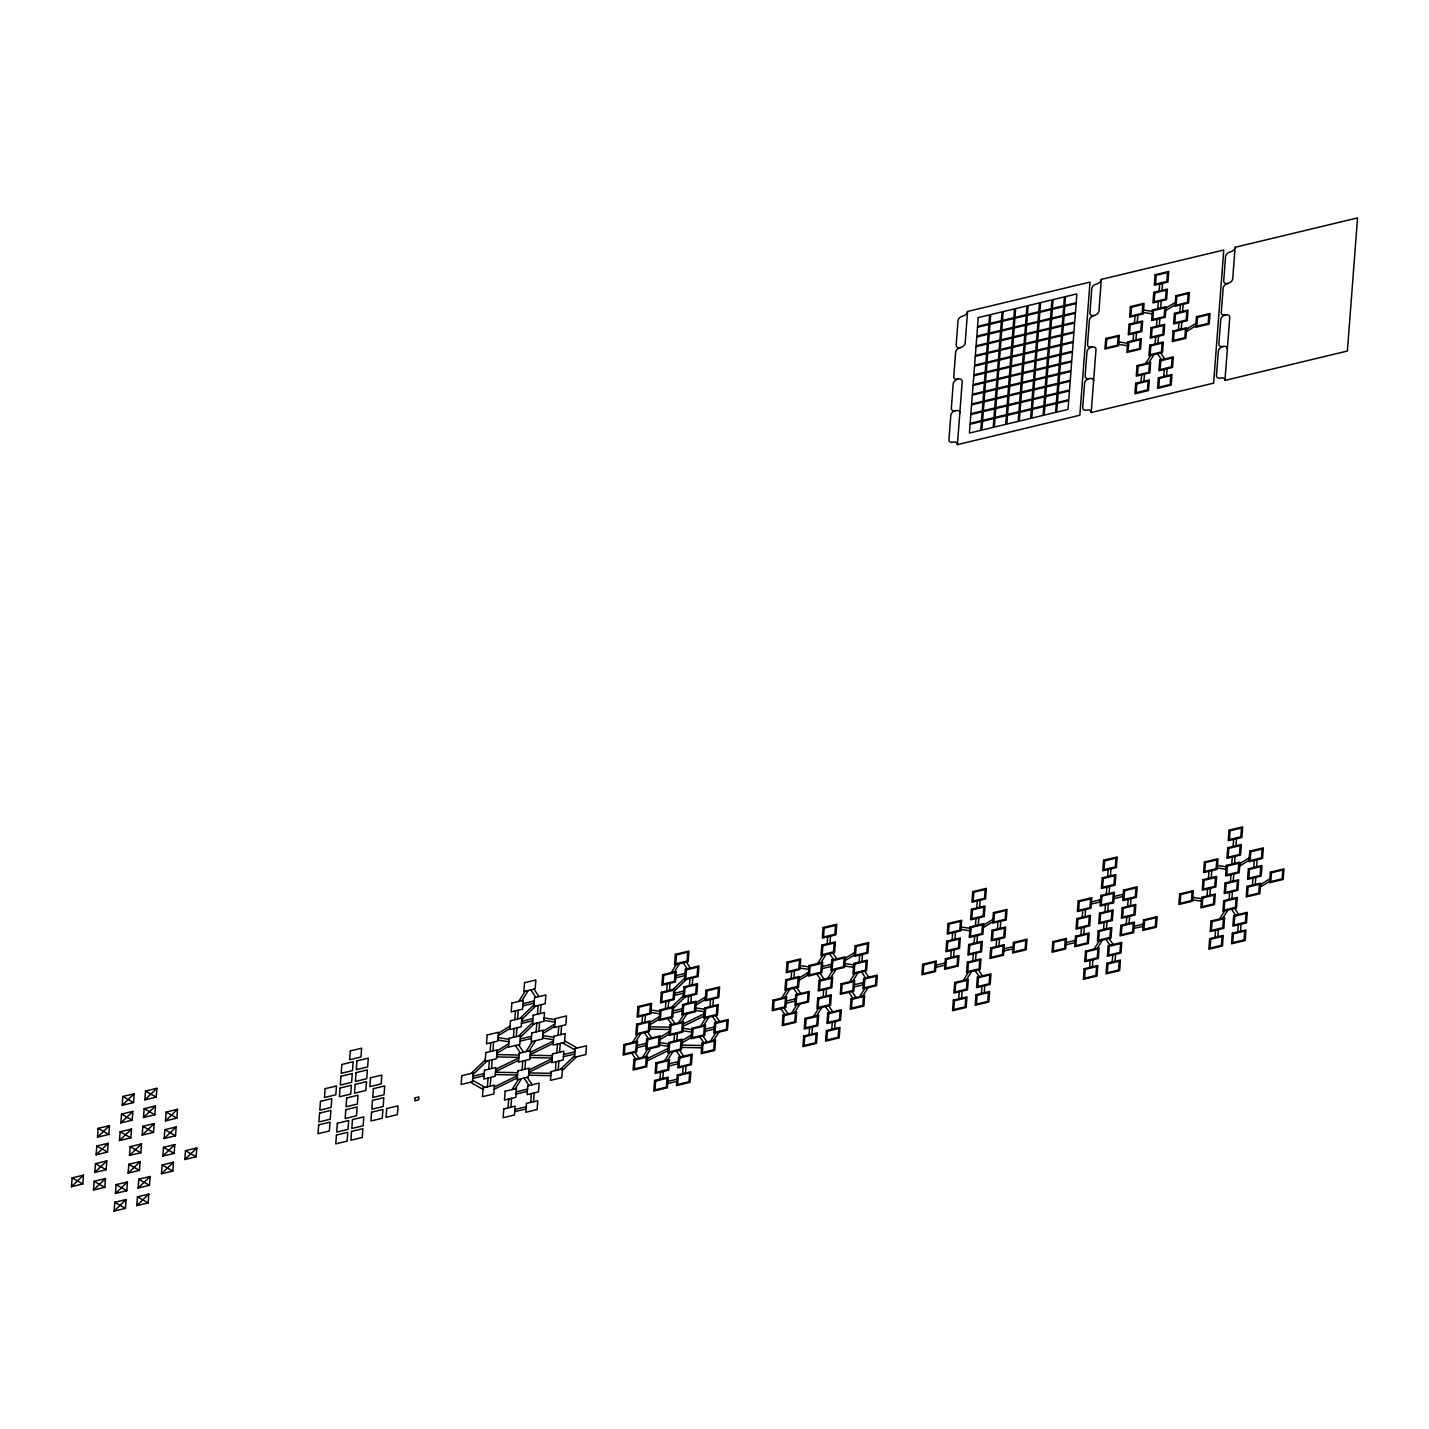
<?xml version="1.0" encoding="UTF-8"?>
<svg xmlns="http://www.w3.org/2000/svg" width="1429" height="1429" viewBox="0 0 1429 1429"><rect width="100%" height="100%" fill="white"/><g stroke="black" fill="none" stroke-linecap="round" stroke-linejoin="round"><path stroke-width="1.5" d="M71.45 1186.713L72.129 1177.889L83.454 1175.174L82.793 1183.98L71.45 1186.713L83.454 1175.174M93.457 1190.089L94.118 1181.265L105.46 1178.55L104.781 1187.356L93.457 1190.089L105.46 1178.55M94.796 1172.441L95.475 1163.635L106.8 1160.92L106.139 1169.726L94.796 1172.441L106.8 1160.92M96.136 1154.811L96.815 1146.004L108.157 1143.271L107.479 1152.096L96.136 1154.811L108.157 1143.271M97.494 1137.18L98.154 1128.356L109.497 1125.641L108.818 1134.465L97.494 1137.18L109.497 1125.641M114.106 1211.095L114.784 1202.271L126.109 1199.556L125.448 1208.362L114.106 1211.095L126.109 1199.556M115.445 1193.465L116.124 1184.641L127.467 1181.926L126.788 1190.732L115.445 1193.465L127.467 1181.926M119.482 1140.556L120.161 1131.732L131.504 1129.017L130.825 1137.841L119.482 1140.556L131.504 1129.017M120.84 1122.926L121.501 1114.102L132.843 1111.387L132.165 1120.211L120.84 1122.926L132.843 1111.387M122.18 1105.296L122.858 1096.472L134.183 1093.757L133.522 1102.563L122.18 1105.296L134.183 1093.757M128.128 1173.102L128.806 1164.296L140.149 1161.563L139.47 1170.387L128.128 1173.102L140.149 1161.563M129.485 1155.472L130.146 1146.647L141.489 1143.932L140.81 1152.756L129.485 1155.472L141.489 1143.932M136.773 1205.647L137.452 1196.841L148.795 1194.108L148.116 1202.932L136.773 1205.647L148.795 1194.108M138.131 1188.017L138.792 1179.193L150.134 1176.478L149.456 1185.302L138.131 1188.017L150.134 1176.478M142.168 1135.108L142.829 1126.302L154.171 1123.587L153.492 1132.393L142.168 1135.108L154.171 1123.587M143.507 1117.478L144.186 1108.672L155.511 1105.939L154.85 1114.763L143.507 1117.478L155.511 1105.939M144.847 1099.848L145.526 1091.041L156.868 1088.309L156.19 1097.133L144.847 1099.848L156.868 1088.309M161.477 1173.763L162.138 1164.939L173.481 1162.224L172.802 1171.048L161.477 1173.763L173.481 1162.224M162.817 1156.132L163.495 1147.308L174.82 1144.593L174.159 1153.399L162.817 1156.132L174.82 1144.593M164.156 1138.502L164.835 1129.678L176.178 1126.963L175.499 1135.769L164.156 1138.502L176.178 1126.963M165.514 1120.854L166.175 1112.048L177.518 1109.315L176.839 1118.139L165.514 1120.854L177.518 1109.315M184.823 1159.508L185.484 1150.684L196.827 1147.969L196.148 1156.775L184.823 1159.508L196.827 1147.969M487.378 1086.844L488.057 1078.038M488.718 1069.214L489.397 1060.407M490.076 1051.583L490.736 1042.759M490.218 1086.165L490.879 1077.359M491.558 1068.535L492.237 1059.729M492.898 1050.904L493.577 1042.08M508.027 1107.868L508.706 1099.044M513.422 1037.329L514.083 1028.505M514.762 1019.699L515.44 1010.875M510.867 1107.189L511.546 1098.365M516.244 1036.65L516.923 1027.826M517.602 1019.02L518.263 1010.196M522.067 1069.874L522.728 1061.05M524.89 1069.196L525.568 1060.372M530.713 1102.42L531.374 1093.596M536.089 1031.881L536.768 1023.075M537.429 1014.251L538.108 1005.444M533.535 1101.741L534.214 1092.917M538.929 1031.202L539.59 1022.396M540.269 1013.572L540.948 1004.766M555.399 1070.535L556.077 1061.711M556.738 1052.905L557.417 1044.081M558.096 1035.257L558.757 1026.451M558.239 1069.857L558.9 1061.033M559.579 1052.208L560.257 1043.402M560.918 1034.578L561.597 1025.772M642.014 1022.896L642.55 1015.84M644.854 1022.217L645.39 1015.162M659.984 1079.163L660.52 1072.125M665.36 1008.642L665.896 1001.586M666.718 991.011L667.254 983.956M662.824 1078.484L663.36 1071.428M668.2 1007.963L668.736 1000.907M669.54 990.333L670.076 983.277M674.006 1041.187L674.542 1034.132M676.846 1040.508L677.382 1033.453M682.651 1073.733L683.187 1066.677M688.046 1003.194L688.582 996.138M689.385 985.563L689.921 978.508M685.491 1073.054L686.027 1065.998M690.868 1002.515L691.404 995.459M692.225 984.885L692.761 977.829M710.034 1006.57L710.57 999.514M712.875 1005.891L713.41 998.835M791.13 978.49L791.666 971.434M793.952 977.811L794.488 970.755M809.082 1034.757L809.618 1027.701M811.922 1034.078L812.458 1027.022M823.122 996.781L823.658 989.725M827.159 943.872L827.695 936.817M825.944 996.084L826.48 989.047M829.981 943.194L830.517 936.138M831.767 1029.327L832.303 1022.271M834.59 1028.648L835.125 1021.592M859.151 962.164L859.686 955.108M861.973 961.485L862.509 954.429M957.412 444.615L962.217 381.543A4.859 3.18 -29.6 0 0 957.984 379.132A4.859 3.18 -29.6 0 1 953.75 376.702L955.626 352.177A4.859 3.18 -29.6 0 1 960.395 347.604A4.859 3.18 -29.6 0 0 965.164 343.014L967.576 311.486L1090.005 282.102L1079.842 415.232L957.412 444.615A4.859 3.18 -29.6 0 0 953.179 442.186A4.859 3.18 -29.6 0 1 948.927 439.775L950.803 415.25A4.859 3.18 -29.6 0 1 955.572 410.659A4.859 3.18 -29.6 0 1 959.824 413.088M950.749 957.484L951.303 950.446M952.107 939.853L952.643 932.798M953.59 956.805L954.125 949.749M954.929 939.175L955.483 932.119M958.734 998.853L959.27 991.797M961.556 998.174L962.11 991.119M972.756 960.86L973.292 953.822M974.096 943.229L974.649 936.174M975.453 925.599L975.989 918.543M976.793 907.969L977.329 900.913M975.596 960.181L976.132 953.125M976.936 942.551L977.472 935.495M978.276 924.92L978.829 917.865M979.633 907.29L980.169 900.234M981.401 993.405L981.937 986.367M984.242 992.726L984.777 985.688M996.102 946.605L996.638 939.55M997.442 928.975L997.996 921.919M998.942 945.927L999.478 938.871M1000.282 928.296L1000.818 921.241M1091.184 412.517L1095.989 349.462A4.859 3.18 -29.6 0 0 1091.756 347.033A4.859 3.18 -29.6 0 1 1087.523 344.603L1089.398 320.078A4.859 3.18 -29.6 0 1 1094.167 315.505A4.859 3.18 -29.6 0 0 1098.937 310.915L1101.348 279.387L1223.778 250.004L1213.614 383.133L1091.184 412.517A4.859 3.18 -29.6 0 0 1086.951 410.087A4.859 3.18 -29.6 0 1 1082.7 407.676L1084.575 383.151A4.859 3.18 -29.6 0 1 1089.345 378.56A4.859 3.18 -29.6 0 1 1093.596 380.989M1080.913 934.923L1081.449 927.868M1082.253 917.293L1082.789 910.237M1083.736 934.244L1084.289 927.189M1085.093 916.596L1085.629 909.558M1133.126 340.566L1133.661 333.511M1134.465 322.936L1135.001 315.88M1135.948 339.888L1136.484 332.832M1137.305 322.257L1137.841 315.202M1089.559 967.469L1090.095 960.413M1092.381 966.79L1092.917 959.734M1141.092 381.936L1141.628 374.88M1143.932 381.257L1144.468 374.202M1103.581 929.475L1104.117 922.419M1104.921 911.845L1105.474 904.789M1106.278 894.215L1106.814 887.159M1107.618 876.584L1108.154 869.529M1106.421 928.796L1106.957 921.741M1107.761 911.166L1108.297 904.11M1109.1 893.536L1109.654 886.48M1110.458 875.906L1110.994 868.85M1155.114 343.942L1155.65 336.887M1156.472 326.312L1157.008 319.256M1157.812 308.682L1158.347 301.626M1159.151 291.052L1159.705 283.996M1157.954 343.264L1158.49 336.208M1159.294 325.633L1159.83 318.578M1160.652 308.003L1161.188 300.947M1161.991 290.373L1162.527 283.317M1112.226 962.021L1112.762 954.965M1115.067 961.342L1115.602 954.286M1163.76 376.488L1164.296 369.432M1166.6 375.809L1167.136 368.753M1126.248 924.045L1126.802 916.989M1127.606 906.397L1128.142 899.359M1129.089 923.348L1129.624 916.311M1130.428 905.718L1130.982 898.662M1178.461 329.688L1178.996 322.632M1179.818 312.058L1180.354 305.002M1181.301 329.009L1181.837 321.954M1182.64 311.379L1183.176 304.323M1224.957 380.418L1229.762 317.363A4.859 3.18 -29.6 0 0 1225.528 314.934A4.859 3.18 -29.6 0 1 1221.295 312.504L1223.17 287.979A4.859 3.18 -29.6 0 1 1227.94 283.406A4.859 3.18 -29.6 0 0 1232.709 278.816L1235.12 247.288L1357.55 217.905L1347.386 351.034L1224.957 380.418A4.859 3.18 -29.6 0 0 1220.723 377.988A4.859 3.18 -29.6 0 1 1216.472 375.577L1218.348 351.052A4.859 3.18 -29.6 0 1 1223.117 346.461A4.859 3.18 -29.6 0 1 1227.35 348.89M1207.076 895.983L1207.612 888.927M1208.416 878.353L1208.97 871.297M1209.916 895.304L1210.452 888.249M1211.256 877.674L1211.792 870.618M1215.043 937.353L1215.597 930.297M1217.883 936.674L1218.419 929.618M1229.083 899.359L1229.619 892.303M1230.423 881.729L1230.958 874.673M1231.762 864.098L1232.316 857.043M1233.12 846.468L1233.656 839.412M1231.905 898.68L1232.459 891.625M1233.263 881.05L1233.799 873.994M1234.602 863.42L1235.138 856.364M1235.942 845.789L1236.496 838.734M1237.728 931.904L1238.264 924.867M1240.551 931.226L1241.086 924.17M1252.429 885.105L1252.965 878.049M1253.769 867.474L1254.305 860.419M1255.251 884.426L1255.805 877.37M1256.609 866.796L1257.145 859.74M518.781 1001.425L525.122 991.244M521.942 1000.657L528.283 990.476M526.068 1051.601L532.41 1041.419M529.248 1050.833L535.589 1040.669M512.046 1089.595L518.388 1079.413M515.208 1088.827L521.549 1078.645M671.291 972.595L676.364 964.45M674.452 971.827L679.525 963.7M632.565 1042.473L637.638 1034.328M635.744 1041.705L640.817 1033.578M642.568 1057.389L647.641 1049.243M645.729 1056.62L650.802 1048.475M678.596 1022.771L683.669 1014.626M681.758 1022.021L686.831 1013.875M664.556 1060.765L669.629 1052.619M667.736 1059.996L672.809 1051.851M700.585 1026.147L705.658 1018.002M703.765 1025.397L708.838 1017.252M710.588 1041.062L715.661 1032.917M713.75 1040.312L718.823 1032.167M1145.665 363.52L1150.738 355.374M1148.845 362.77L1153.918 354.624M781.681 998.067L786.754 989.922M784.843 997.299L789.915 989.154M817.71 963.45L822.782 955.304M820.871 962.682L825.944 954.554M791.666 1012.982L796.739 1004.837M794.828 1012.214L799.901 1004.069M827.695 978.365L832.768 970.22M830.856 977.597L835.929 969.469M813.673 1016.358L818.746 1008.213M816.834 1015.59L821.907 1007.445M849.701 981.741L854.774 973.596M852.863 980.973L857.936 972.845M859.686 996.656L864.759 988.511M862.848 995.888L867.921 987.761M963.307 980.437L968.38 972.309M966.486 979.687L971.559 971.541M1094.132 949.052L1099.205 940.907M1097.293 948.302L1102.366 940.157M1219.634 918.936L1224.707 910.809M1222.795 918.186L1227.868 910.041M519.852 1018.484L533.982 1004.891M521.728 1019.556L535.857 1005.98M471.123 1073.447L485.271 1059.871M473.017 1074.519L487.146 1060.943M518.495 1036.114L532.624 1022.539M520.388 1037.186L534.517 1023.611M560.472 1069.303L574.619 1055.727M562.365 1070.392L576.494 1056.817M672.934 989.511L684.652 978.24M674.81 990.583L686.545 979.329M671.576 1007.141L683.312 995.87M673.47 1008.231L685.206 996.96M1165.921 308.11L1175.263 302.412M1165.742 310.575L1175.067 304.877M1186.57 329.134L1195.912 323.418M1186.392 331.599L1195.734 325.883M498.435 1033.221L510.099 1026.093M498.239 1035.686L509.921 1028.558M497.078 1050.851L508.76 1043.724M496.899 1053.316L508.563 1046.189M543.109 1031.166L554.774 1024.039M542.913 1033.631L554.577 1026.486M650.124 1022.342L659.466 1016.626M649.945 1024.807L659.287 1019.091M696.155 1002.64L705.497 996.942M695.959 1005.105L705.301 999.407M660.127 1037.24L669.469 1031.542M659.93 1039.705L669.272 1034.007M682.115 1040.634L691.457 1034.918M681.937 1043.081L691.279 1037.383M799.24 977.918L808.582 972.22M799.043 980.383L808.385 974.685M845.253 958.234L854.596 952.518M845.075 960.699L854.399 954.983M983.563 925.045L992.905 919.347M983.366 927.51L992.708 921.794M1239.89 863.545L1249.214 857.829M1239.693 866.01L1249.035 860.294M1260.539 884.551L1269.881 878.853M1260.342 887.016L1269.684 881.318M495.667 1069.303L518.798 1057.978M530.355 1052.316L553.47 1041.009M495.488 1071.625L518.62 1060.3M530.177 1054.638L553.309 1043.331M494.327 1086.933L517.441 1075.608M529.016 1069.946L552.13 1058.639M494.148 1089.255L517.28 1077.93M528.837 1072.268L551.951 1060.961M683.401 1023.95L704.211 1013.75M683.223 1026.272L704.033 1016.073M647.373 1058.55L668.183 1048.368M647.194 1060.872L668.004 1050.69M522.943 1003.676L534.285 1000.943M522.782 1005.873L534.107 1003.158M675.953 975.578L685.027 973.417M675.792 977.793L684.866 975.614M521.603 1021.306L532.928 1018.573M521.424 1023.503L532.767 1020.788M674.613 993.226L683.687 991.047M674.434 995.424L683.509 993.244M520.245 1038.937L531.588 1036.221M822.372 966.451L831.446 964.271M1091.506 901.86L1100.562 899.698M1114.173 896.43L1123.248 894.25M520.085 1041.134L531.409 1038.419M822.193 968.648L831.267 966.468M1091.327 904.075L1100.401 901.895M1114.013 898.627L1123.069 896.447M673.273 1010.857L682.33 1008.678M673.095 1013.054L682.169 1010.875M472.892 1076.269L484.217 1073.536M563.58 1054.495L574.905 1051.78M786.343 1001.05L795.417 998.871M854.363 984.724L863.438 982.563M935.977 965.147L945.051 962.967M1003.998 948.82L1013.072 946.659M472.713 1078.466L484.056 1075.751M563.401 1056.71L574.744 1053.995M786.164 1003.265L795.238 1001.086M854.185 986.939L863.259 984.76M935.816 967.344L944.891 965.182M1003.837 951.035L1012.911 948.856M637.245 1045.456L646.301 1043.295M705.247 1029.148L714.321 1026.969M1066.141 942.568L1075.197 940.389M1134.162 926.26L1143.218 924.081M637.066 1047.671L646.14 1045.492M705.086 1031.345L714.161 1029.166M1065.963 944.783L1075.037 942.604M1133.983 928.457L1143.057 926.278M516.208 1091.827L527.551 1089.112M516.048 1094.042L527.372 1091.309M669.219 1063.748L678.293 1061.568M669.058 1065.963L678.132 1063.783M514.869 1109.476L526.194 1106.743M514.69 1111.673L526.033 1108.958M667.879 1081.378L676.953 1079.217M667.718 1083.593L676.774 1081.414M649.784 1026.808L669.79 1027.201M649.606 1029.13L669.612 1029.523M681.776 1045.099L701.782 1045.492M681.597 1047.421L701.603 1047.814M496.792 1054.602L519.013 1055.031M530.141 1055.263L552.362 1055.692M496.613 1056.924L518.834 1057.353M529.963 1057.585L552.183 1058.014M495.452 1072.232L517.673 1072.679M528.784 1072.893L551.005 1073.322M495.274 1074.554L517.494 1075.001M528.605 1075.215L550.826 1075.644M1143.522 310.039L1152.328 311.379M1143.325 312.504L1152.131 313.844M1118.836 341.924L1127.624 343.282M1118.639 344.389L1127.445 345.729M1217.472 865.456L1226.278 866.796M1217.294 867.921L1226.082 869.261M1192.786 897.341L1201.593 898.698M1192.59 899.806L1201.396 901.163M961.163 926.957L969.952 928.314M960.967 929.422L969.773 930.761M844.843 963.521L853.649 964.861M844.664 965.986L853.47 967.326M800.186 965.575L808.975 966.933M799.99 968.04L808.796 969.398M695.744 1007.927L704.551 1009.285M695.566 1010.392L704.354 1011.75M651.07 1009.999L659.876 1011.339M650.892 1012.464L659.68 1013.804M683.062 1028.273L691.868 1029.63M682.883 1030.738L691.672 1032.095M544.11 1017.93L555.113 1019.627M543.931 1020.395L554.916 1022.092M659.716 1042.545L668.522 1043.884M659.537 1045.01L668.325 1046.35M542.77 1035.561L553.755 1037.258M542.573 1038.026L553.577 1039.723M498.096 1037.633L509.099 1039.312M497.899 1040.098L508.903 1041.777M564.616 1040.83L577.173 1047.993M562.49 1042.866L575.047 1050.029M472.588 1080.217L485.128 1087.398M470.463 1082.253L483.002 1089.434M145.526 1091.041L156.19 1097.133M166.175 1112.048L176.839 1118.139M122.858 1096.472L133.522 1102.563M144.186 1108.672L154.85 1114.763M164.835 1129.678L175.499 1135.769M121.501 1114.102L132.165 1120.211M142.829 1126.302L153.492 1132.393M185.484 1150.684L196.148 1156.775M163.495 1147.308L174.159 1153.399M120.161 1131.732L130.825 1137.841M98.154 1128.356L108.818 1134.465M130.146 1146.647L140.81 1152.756M162.138 1164.939L172.802 1171.048M96.815 1146.004L107.479 1152.096M128.806 1164.296L139.47 1170.387M138.792 1179.193L149.456 1185.302M95.475 1163.635L106.139 1169.726M116.124 1184.641L126.788 1190.732M137.452 1196.841L148.116 1202.932M94.118 1181.265L104.781 1187.356M72.129 1177.889L82.793 1183.98M114.784 1202.271L125.448 1208.362M1160.723 352.981L1164.706 358.947M1157.544 353.749L1161.545 359.715M1234.674 908.415L1238.675 914.381M1231.512 909.166L1235.496 915.132M1109.172 938.514L1113.173 944.48M1106.01 939.282L1110.011 945.248M978.347 969.916L982.348 975.882M975.185 970.666L979.187 976.632M864.741 971.202L868.743 977.168M861.562 971.97L865.563 977.936M832.75 952.911L836.751 958.877M829.57 953.679L833.571 959.645M852.059 991.565L856.06 997.531M848.88 992.315L852.881 998.282M820.067 973.274L824.069 979.24M816.888 974.024L820.889 979.99M828.713 1005.82L832.714 1011.786M825.533 1006.57L829.534 1012.536M796.721 987.528L800.722 993.494M793.542 988.296L797.543 994.245M784.039 1007.874L788.04 1013.84M780.859 1008.642L784.86 1014.608M686.331 962.056L690.332 968.022M683.169 962.824L687.17 968.791M715.625 1015.626L719.627 1021.574M712.464 1016.376L716.465 1022.342M702.943 1035.971L706.944 1041.937M699.781 1036.739L703.782 1042.688M670.969 1017.68L674.952 1023.646M667.79 1018.448L671.791 1024.414M679.597 1050.226L683.598 1056.192M676.435 1050.994L680.436 1056.96M647.623 1031.934L651.606 1037.901M644.443 1032.703L648.444 1038.669M634.94 1052.298L638.924 1058.264M631.761 1053.048L635.762 1059.014M533.946 989.118L538.947 996.585M530.784 989.886L535.786 997.335M518.584 1044.742L523.568 1052.208M515.405 1045.51L520.406 1052.959M527.23 1077.287L532.213 1084.754M524.05 1078.055L529.052 1085.504M1101.348 279.387A4.859 3.18 -29.6 0 1 1096.579 283.96A4.859 3.18 -29.6 0 0 1091.792 288.551L1089.934 313.076A4.859 3.18 -29.6 0 0 1094.167 315.505M1235.12 247.288A4.859 3.18 -29.6 0 1 1230.351 251.879A4.859 3.18 -29.6 0 0 1225.564 256.452L1223.706 280.977A4.859 3.18 -29.6 0 0 1227.94 283.406M957.984 379.132A4.859 3.18 -29.6 0 0 953.214 383.704L951.339 408.23A4.859 3.18 -29.6 0 0 955.572 410.659M960.395 347.604A4.859 3.18 -29.6 0 1 956.162 345.175L958.019 320.65A4.859 3.18 -29.6 0 1 962.807 316.059A4.859 3.18 -29.6 0 0 967.576 311.486M1091.756 347.033A4.859 3.18 -29.6 0 0 1086.987 351.623L1085.111 376.131A4.859 3.18 -29.6 0 0 1089.345 378.56M1225.528 314.934A4.859 3.18 -29.6 0 0 1220.759 319.524L1218.883 344.05A4.859 3.18 -29.6 0 0 1223.117 346.461M318.685 1124.855L318.006 1133.679L329.349 1130.964L330.028 1122.14L318.685 1124.855M319.578 1113.102L318.899 1121.926L330.242 1119.211L330.921 1110.387L319.578 1113.102M320.471 1101.348L319.81 1110.172L331.135 1107.457L331.814 1098.633L320.471 1101.348M325.151 1088.684L324.472 1097.508L335.815 1094.793L336.494 1085.969L325.151 1088.684M336.458 1135.019L335.779 1143.843L347.122 1141.128L347.801 1132.304L336.458 1135.019M337.351 1123.265L336.672 1132.09L348.015 1129.374L348.694 1120.55L337.351 1123.265M340.048 1088.005L339.37 1096.811L350.712 1094.096L351.373 1085.29L340.048 1088.005M340.942 1076.251L340.263 1085.058L351.605 1082.342L352.284 1073.536L340.942 1076.251M341.835 1064.498L341.174 1073.304L352.499 1070.589L353.177 1061.765L341.835 1064.498M345.8 1109.708L345.139 1118.514L356.464 1115.799L357.143 1106.975L345.8 1109.708M346.711 1097.936L346.032 1106.76L357.375 1104.045L358.036 1095.221L346.711 1097.936M350.301 1050.922L349.623 1059.746L360.965 1057.013L361.626 1048.207L350.301 1050.922M351.57 1131.393L350.891 1140.217L362.234 1137.502L362.912 1128.678L351.57 1131.393M352.463 1119.639L351.802 1128.463L363.127 1125.73L363.806 1116.924L352.463 1119.639M355.16 1084.379L354.481 1093.185L365.824 1090.47L366.503 1081.664L355.16 1084.379M356.053 1072.625L355.392 1081.431L366.717 1078.716L367.396 1069.892L356.053 1072.625M356.946 1060.872L356.285 1069.678L367.61 1066.963L368.289 1058.139L356.946 1060.872M370.504 1077.805L369.825 1086.629L381.168 1083.914L381.829 1075.09L370.504 1077.805M371.594 1112.173L370.915 1120.979L382.257 1118.264L382.918 1109.458L371.594 1112.173M372.487 1100.419L371.808 1109.226L383.151 1106.51L383.829 1097.686L372.487 1100.419M373.38 1088.666L372.701 1097.472L384.044 1094.757L384.723 1085.933L373.38 1088.666M386.705 1108.547L386.026 1117.353L397.369 1114.638L398.03 1105.832L386.705 1108.547M415.107 1097.865L414.874 1100.794L418.661 1099.883L418.876 1096.954L415.107 1097.865M461.799 1075.68L461.12 1084.486L472.463 1081.771L473.142 1072.965L461.799 1075.68M483.127 1087.88L482.448 1096.686L493.791 1093.971L494.47 1085.147L483.127 1087.88M484.467 1070.232L483.806 1079.056L495.131 1076.341L495.809 1067.517L484.467 1070.232M485.824 1052.601L485.146 1061.425L496.488 1058.693L497.149 1049.886L485.824 1052.601M487.164 1034.971L486.485 1043.795L497.828 1041.062L498.507 1032.256L487.164 1034.971M503.776 1108.886L503.115 1117.692L514.44 1114.977L515.119 1106.153L503.776 1108.886M505.134 1091.256L504.455 1100.062L515.798 1097.347L516.458 1088.523L505.134 1091.256M509.171 1038.347L508.492 1047.171L519.834 1044.438L520.495 1035.632L509.171 1038.347M510.51 1020.717L509.831 1029.523L521.174 1026.808L521.853 1018.002L510.51 1020.717M511.85 1003.087L511.189 1011.893L522.514 1009.178L523.193 1000.354L511.85 1003.087M517.816 1070.893L517.137 1079.717L528.48 1076.984L529.141 1068.178L517.816 1070.893M519.156 1053.262L518.477 1062.086L529.82 1059.353L530.498 1050.547L519.156 1053.262M524.532 982.723L523.871 991.547L535.196 988.832L535.875 980.008L524.532 982.723M526.461 1103.438L525.783 1112.262L537.125 1109.529L537.786 1100.723L526.461 1103.438M527.801 1085.808L527.122 1094.632L538.465 1091.899L539.144 1083.093L527.801 1085.808M531.838 1032.899L531.159 1041.723L542.502 1039.008L543.181 1030.184L531.838 1032.899M533.178 1015.269L532.517 1024.093L543.842 1021.378L544.52 1012.554L533.178 1015.269M534.535 997.638L533.857 1006.463L545.199 1003.73L545.86 994.923L534.535 997.638M551.147 1071.554L550.469 1080.36L561.811 1077.645L562.49 1068.838L551.147 1071.554M552.487 1053.923L551.826 1062.729L563.151 1060.014L563.83 1051.19L552.487 1053.923M553.845 1036.275L553.166 1045.099L564.509 1042.384L565.169 1033.56L553.845 1036.275M555.184 1018.645L554.506 1027.469L565.848 1024.754L566.527 1015.93L555.184 1018.645M575.173 1048.475L574.494 1057.299L585.836 1054.566L586.497 1045.76L575.173 1048.475M623.955 1044.545L623.151 1055.12L636.745 1051.851L637.548 1041.277L623.955 1044.545M625.027 1045.153L624.348 1053.959L635.691 1051.244L636.352 1042.438L625.027 1045.153M633.94 1059.461L633.136 1070.035L646.748 1066.766L647.551 1056.192L633.94 1059.461M636.637 1024.182L635.834 1034.775L649.427 1031.506L650.231 1020.931L636.637 1024.182M637.977 1006.552L637.173 1017.126L650.784 1013.875L651.588 1003.283L637.977 1006.552M635.012 1060.068L634.333 1068.874L645.676 1066.159L646.337 1057.335L635.012 1060.068M637.709 1024.789L637.03 1033.614L648.373 1030.898L649.034 1022.074L637.709 1024.789M639.049 1007.159L638.37 1015.983L649.713 1013.268L650.391 1004.444L639.049 1007.159M646.622 1039.097L645.819 1049.672L659.43 1046.421L660.234 1035.829L646.622 1039.097M647.694 1039.705L647.015 1048.529L658.358 1045.814L659.037 1036.99L647.694 1039.705M654.589 1080.467L653.785 1091.041L667.397 1087.773L668.2 1077.198L654.589 1080.467M655.947 1062.837L655.143 1073.411L668.736 1070.142L669.54 1059.568L655.947 1062.837M659.984 1009.928L659.18 1020.502L672.773 1017.252L673.577 1006.659L659.984 1009.928M661.323 992.298L660.52 1002.872L674.131 999.621L674.935 989.029L661.323 992.298M662.681 974.667L661.859 985.242L675.47 981.973L676.274 971.398L662.681 974.667M655.661 1081.074L654.982 1089.88L666.325 1087.165L667.004 1078.359L655.661 1081.074M657.001 1063.444L656.34 1072.25L667.665 1069.535L668.343 1060.711L657.001 1063.444M661.055 1010.535L660.377 1019.359L671.719 1016.644L672.38 1007.82L661.055 1010.535M662.395 992.905L661.716 1001.729L673.059 998.996L673.738 990.19L662.395 992.905M663.735 975.275L663.074 984.081L674.399 981.366L675.077 972.56L663.735 975.275M668.629 1042.473L667.825 1053.048L681.419 1049.797L682.222 1039.205L668.629 1042.473M669.969 1024.843L669.165 1035.418L682.776 1032.167L683.58 1021.574L669.969 1024.843M675.363 954.304L674.542 964.897L688.153 961.628L688.957 951.053L675.363 954.304M669.683 1043.081L669.022 1051.905L680.347 1049.19L681.026 1040.366L669.683 1043.081M671.041 1025.45L670.362 1034.274L681.704 1031.542L682.383 1022.735L671.041 1025.45M676.417 954.911L675.756 963.735L687.081 961.02L687.76 952.196L676.417 954.911M677.275 1075.019L676.471 1085.593L690.064 1082.342L690.868 1071.75L677.275 1075.019M678.614 1057.389L677.81 1067.963L691.404 1064.712L692.225 1054.12L678.614 1057.389M682.651 1004.498L681.847 1015.072L695.459 1011.803L696.262 1001.229L682.651 1004.498M684.009 986.85L683.187 997.442L696.798 994.173L697.602 983.599L684.009 986.85M685.348 969.219L684.545 979.812L698.138 976.543L698.942 965.95L685.348 969.219M678.328 1075.626L677.668 1084.45L688.992 1081.735L689.671 1072.911L678.328 1075.626M679.686 1057.996L679.007 1066.82L690.35 1064.087L691.011 1055.281L679.686 1057.996M683.723 1005.105L683.044 1013.911L694.387 1011.196L695.066 1002.372L683.723 1005.105M685.063 987.475L684.402 996.281L695.727 993.566L696.405 984.742L685.063 987.475M686.42 969.827L685.741 978.651L697.084 975.936L697.745 967.111L686.42 969.827M691.975 1028.219L691.172 1038.794L704.765 1035.543L705.569 1024.95L691.975 1028.219M693.029 1028.826L692.368 1037.65L703.693 1034.918L704.372 1026.111L693.029 1028.826M701.961 1043.134L701.157 1053.709L714.75 1050.44L715.572 1039.865L701.961 1043.134M704.658 1007.874L703.854 1018.448L717.447 1015.179L718.251 1004.605L704.658 1007.874M705.997 990.226L705.194 1000.818L718.805 997.549L719.609 986.975L705.997 990.226M703.032 1043.742L702.353 1052.566L713.696 1049.833L714.357 1041.026L703.032 1043.742M705.73 1008.481L705.051 1017.287L716.376 1014.572L717.054 1005.748L705.73 1008.481M707.069 990.851L706.39 999.657L717.733 996.942L718.412 988.118L707.069 990.851M714.643 1022.771L713.839 1033.363L727.432 1030.095L728.254 1019.52L714.643 1022.771M715.715 1023.396L715.036 1032.202L726.379 1029.487L727.039 1020.663L715.715 1023.396M773.053 1000.121L772.249 1010.714L785.861 1007.445L786.664 996.87L773.053 1000.121M774.125 1000.747L773.446 1009.553L784.789 1006.838L785.468 998.014L774.125 1000.747M783.038 1015.037L782.235 1025.629L795.846 1022.36L796.65 1011.786L783.038 1015.037M785.736 979.776L784.932 990.351L798.543 987.1L799.347 976.507L785.736 979.776M787.093 962.146L786.272 972.72L799.883 969.451L800.687 958.877L787.093 962.146M784.11 1015.644L783.449 1024.468L794.774 1021.753L795.453 1012.929L784.11 1015.644M786.807 980.383L786.129 989.207L797.471 986.474L798.15 977.668L786.807 980.383M788.147 962.753L787.486 971.577L798.811 968.844L799.49 960.038L788.147 962.753M795.721 994.691L794.917 1005.266L808.528 1001.997L809.332 991.422L795.721 994.691M796.793 995.298L796.132 1004.123L807.456 1001.39L808.135 992.583L796.793 995.298M803.705 1036.043L802.902 1046.635L816.495 1043.366L817.299 1032.792L803.705 1036.043M805.045 1018.413L804.241 1029.005L817.835 1025.736L818.656 1015.162L805.045 1018.413M809.082 965.522L808.278 976.096L821.889 972.827L822.693 962.253L809.082 965.522M804.759 1036.668L804.098 1045.474L815.423 1042.759L816.102 1033.935L804.759 1036.668M806.117 1019.02L805.438 1027.844L816.781 1025.129L817.442 1016.305L806.117 1019.02M810.154 966.129L809.475 974.953L820.818 972.22L821.496 963.414L810.154 966.129M817.727 998.067L816.924 1008.642L830.535 1005.373L831.339 994.798L817.727 998.067M819.067 980.437L818.263 991.011L831.874 987.743L832.678 977.168L819.067 980.437M821.764 945.158L820.961 955.751L834.572 952.482L835.376 941.907L821.764 945.158M823.122 927.528L822.3 938.121L835.911 934.852L836.715 924.259L823.122 927.528M818.799 998.675L818.12 1007.499L829.463 1004.766L830.124 995.959L818.799 998.675M820.139 981.044L819.478 989.85L830.803 987.135L831.482 978.329L820.139 981.044M822.836 945.784L822.157 954.59L833.5 951.875L834.179 943.051L822.836 945.784M824.176 928.135L823.515 936.96L834.84 934.244L835.518 925.42L824.176 928.135M826.373 1030.613L825.569 1041.187L839.162 1037.918L839.984 1027.344L826.373 1030.613M827.713 1012.982L826.909 1023.557L840.52 1020.288L841.324 1009.714L827.713 1012.982M831.767 960.074L830.946 970.666L844.557 967.397L845.361 956.823L831.767 960.074M827.445 1031.22L826.766 1040.044L838.108 1037.311L838.769 1028.505L827.445 1031.22M828.784 1013.59L828.106 1022.396L839.448 1019.681L840.127 1010.875L828.784 1013.59M832.821 960.681L832.16 969.505L843.485 966.79L844.164 957.966L832.821 960.681M841.074 983.813L840.27 994.388L853.881 991.119L854.685 980.544L841.074 983.813M842.145 984.42L841.467 993.226L852.809 990.511L853.47 981.705L842.145 984.42M851.059 998.728L850.255 1009.303L863.866 1006.034L864.67 995.459L851.059 998.728M853.756 963.45L852.952 974.042L866.563 970.773L867.367 960.199L853.756 963.45M855.114 945.819L854.292 956.394L867.903 953.143L868.707 942.551L855.114 945.819M852.131 999.335L851.452 1008.142L862.794 1005.427L863.473 996.602L852.131 999.335M854.828 964.057L854.149 972.881L865.492 970.166L866.17 961.342L854.828 964.057M856.167 946.427L855.507 955.251L866.831 952.536L867.51 943.712L856.167 946.427M863.741 978.365L862.937 988.939L876.549 985.688L877.352 975.096L863.741 978.365M864.813 978.972L864.134 987.796L875.477 985.081L876.156 976.257L864.813 978.972M922.705 964.218L921.884 974.81L935.495 971.541L936.299 960.967L922.705 964.218M923.759 964.825L923.098 973.649L934.423 970.934L935.102 962.11L923.759 964.825M970.095 424.252L969.416 433.076L980.758 430.361L981.419 421.537L970.095 424.252M970.827 414.553L970.166 423.377L981.491 420.662L982.17 411.838L970.827 414.553M971.577 404.871L970.898 413.678L982.241 410.963L982.902 402.138L971.577 404.871M972.309 395.172L971.631 403.978L982.973 401.263L983.652 392.439L972.309 395.172M973.06 385.473L972.381 394.279L983.724 391.564L984.385 382.74L973.06 385.473M973.792 375.773L973.113 384.58L984.456 381.865L985.135 373.04L973.792 375.773M974.524 366.074L973.864 374.88L985.188 372.165L985.867 363.341L974.524 366.074M975.275 356.375L974.596 365.181L985.939 362.466L986.617 353.66L975.275 356.375M976.007 346.675L975.346 355.482L986.671 352.767L987.35 343.96L976.007 346.675M976.757 336.976L976.078 345.8L987.421 343.067L988.082 334.261L976.757 336.976M977.49 327.277L976.829 336.101L988.154 333.368L988.832 324.562L977.49 327.277M978.24 317.577L977.561 326.401L988.904 323.668L989.565 314.862L978.24 317.577M982.563 421.269L981.884 430.075L993.226 427.36L993.905 418.554L982.563 421.269M983.295 411.57L982.634 420.394L993.959 417.661L994.638 408.855L983.295 411.57M984.045 401.871L983.366 410.695L994.709 407.962L995.37 399.155L984.045 401.871M984.777 392.171L984.117 400.995L995.441 398.262L996.12 389.456L984.777 392.171M985.528 382.472L984.849 391.296L996.192 388.563L996.853 379.757L985.528 382.472M986.26 372.773L985.581 381.597L996.924 378.881L997.603 370.057L986.26 372.773M987.01 363.073L986.332 371.897L997.674 369.182L998.335 360.358L987.01 363.073M987.743 353.374L987.064 362.198L998.407 359.483L999.085 350.659L987.743 353.374M988.475 343.674L987.814 352.499L999.139 349.783L999.818 340.959L988.475 343.674M989.225 333.975L988.546 342.799L999.889 340.084L1000.568 331.26L989.225 333.975M989.958 324.276L989.297 333.1L1000.622 330.385L1001.3 321.561L989.958 324.276M990.708 314.594L990.029 323.401L1001.372 320.685L1002.033 311.861L990.708 314.594M945.373 958.788L944.569 969.362L958.162 966.093L958.984 955.519L945.373 958.788M946.712 941.157L945.909 951.732L959.52 948.463L960.324 937.888L946.712 941.157M948.07 923.509L947.248 934.102L960.86 930.833L961.663 920.258L948.07 923.509M946.445 959.395L945.766 968.201L957.108 965.486L957.769 956.68L946.445 959.395M947.784 941.765L947.105 950.571L958.448 947.856L959.127 939.032L947.784 941.765M949.124 924.134L948.463 932.941L959.788 930.225L960.467 921.401L949.124 924.134M995.031 418.268L994.352 427.092L1005.694 424.377L1006.373 415.553L995.031 418.268M995.763 408.569L995.102 417.393L1006.427 414.678L1007.106 405.854L995.763 408.569M996.513 398.887L995.834 407.694L1007.177 404.979L1007.856 396.155L996.513 398.887M997.246 389.188L996.585 397.994L1007.909 395.279L1008.588 386.455L997.246 389.188M997.996 379.489L997.317 388.295L1008.66 385.58L1009.321 376.756L997.996 379.489M998.728 369.789L998.067 378.596L1009.392 375.881L1010.071 367.057L998.728 369.789M999.478 360.09L998.8 368.896L1010.142 366.181L1010.803 357.357L999.478 360.09M1000.211 350.391L999.532 359.197L1010.875 356.482L1011.553 347.676L1000.211 350.391M1000.961 340.691L1000.282 349.498L1011.625 346.783L1012.286 337.976L1000.961 340.691M1001.693 330.992L1001.014 339.816L1012.357 337.083L1013.036 328.277L1001.693 330.992M1002.443 321.293L1001.765 330.117L1013.09 327.384L1013.768 318.578L1002.443 321.293M1003.176 311.593L1002.497 320.418L1013.84 317.685L1014.519 308.878L1003.176 311.593M953.339 1000.139L952.536 1010.732L966.147 1007.463L966.951 996.888L953.339 1000.139M954.697 982.509L953.875 993.101L967.487 989.833L968.29 979.24L954.697 982.509M954.411 1000.764L953.732 1009.571L965.075 1006.856L965.754 998.031L954.411 1000.764M955.751 983.116L955.09 991.94L966.415 989.225L967.094 980.401L955.751 983.116M1007.499 415.285L1006.82 424.091L1018.162 421.376L1018.841 412.57L1007.499 415.285M1008.249 405.586L1007.57 414.41L1018.913 411.677L1019.574 402.871L1008.249 405.586M1008.981 395.887L1008.302 404.711L1019.645 401.978L1020.324 393.171L1008.981 395.887M1009.731 386.187L1009.053 395.011L1020.377 392.278L1021.056 383.472L1009.731 386.187M1010.464 376.488L1009.785 385.312L1021.128 382.579L1021.806 373.773L1010.464 376.488M1011.196 366.789L1010.535 375.613L1021.86 372.88L1022.539 364.073L1011.196 366.789M1011.946 357.089L1011.268 365.913L1022.61 363.198L1023.289 354.374L1011.946 357.089M1012.679 347.39L1012.018 356.214L1023.343 353.499L1024.021 344.675L1012.679 347.39M1013.429 337.691L1012.75 346.515L1024.093 343.8L1024.754 334.975L1013.429 337.691M1014.161 327.991L1013.5 336.815L1024.825 334.1L1025.504 325.276L1014.161 327.991M1014.912 318.292L1014.233 327.116L1025.575 324.401L1026.236 315.577L1014.912 318.292M1015.644 308.61L1014.965 317.417L1026.308 314.702L1026.987 305.877L1015.644 308.61M967.379 962.164L966.558 972.738L980.169 969.469L980.973 958.895L967.379 962.164M968.719 944.533L967.915 955.108L981.509 951.839L982.33 941.264L968.719 944.533M970.059 926.885L969.255 937.478L982.866 934.209L983.67 923.634L970.059 926.885M971.416 909.255L970.595 919.847L984.206 916.578L985.01 906.004L971.416 909.255M972.756 891.625L971.952 902.199L985.546 898.948L986.367 888.356L972.756 891.625M968.433 962.771L967.772 971.577L979.097 968.862L979.776 960.056L968.433 962.771M969.791 945.141L969.112 953.947L980.455 951.232L981.116 942.408L969.791 945.141M971.131 927.51L970.452 936.317L981.794 933.601L982.473 924.777L971.131 927.51M972.47 909.862L971.809 918.686L983.134 915.971L983.813 907.147L972.47 909.862M973.828 892.232L973.149 901.056L984.492 898.341L985.153 889.517L973.828 892.232M1019.967 412.284L1019.306 421.108L1030.631 418.393L1031.309 409.569L1019.967 412.284M1020.717 402.585L1020.038 411.409L1031.381 408.694L1032.042 399.87L1020.717 402.585M1021.449 392.886L1020.788 401.71L1032.113 398.995L1032.792 390.171L1021.449 392.886M1022.199 383.204L1021.521 392.01L1032.863 389.295L1033.524 380.471L1022.199 383.204M1022.932 373.505L1022.253 382.311L1033.596 379.596L1034.274 370.772L1022.932 373.505M1023.682 363.806L1023.003 372.612L1034.346 369.897L1035.007 361.073L1023.682 363.806M1024.414 354.106L1023.736 362.912L1035.078 360.197L1035.757 351.373L1024.414 354.106M1025.147 344.407L1024.486 353.213L1035.811 350.498L1036.489 341.692L1025.147 344.407M1025.897 334.708L1025.218 343.514L1036.561 340.799L1037.24 331.992L1025.897 334.708M1026.629 325.008L1025.968 333.814L1037.293 331.099L1037.972 322.293L1026.629 325.008M1027.38 315.309L1026.701 324.133L1038.043 321.4L1038.704 312.594L1027.38 315.309M1028.112 305.61L1027.451 314.434L1038.776 311.701L1039.455 302.894L1028.112 305.61M976.025 994.709L975.203 1005.284L988.814 1002.015L989.618 991.44L976.025 994.709M977.365 977.079L976.561 987.653L990.154 984.385L990.976 973.81L977.365 977.079M977.079 995.316L976.418 1004.14L987.743 1001.407L988.421 992.601L977.079 995.316M978.436 977.686L977.758 986.492L989.1 983.777L989.761 974.953L978.436 977.686M990.726 947.909L989.904 958.484L1003.515 955.215L1004.319 944.64L990.726 947.909M992.065 930.261L991.262 940.854L1004.855 937.585L1005.677 927.01L992.065 930.261M993.405 912.631L992.601 923.223L1006.212 919.954L1007.016 909.38L993.405 912.631M1032.435 409.301L1031.774 418.108L1043.099 415.392L1043.777 406.586L1032.435 409.301M1033.185 399.602L1032.506 408.426L1043.849 405.693L1044.528 396.887L1033.185 399.602M1033.917 389.903L1033.256 398.727L1044.581 395.994L1045.26 387.188L1033.917 389.903M1034.667 380.203L1033.989 389.027L1045.331 386.294L1045.992 377.488L1034.667 380.203M1035.4 370.504L1034.739 379.328L1046.064 376.595L1046.742 367.789L1035.4 370.504M1036.15 360.805L1035.471 369.629L1046.814 366.896L1047.475 358.09L1036.15 360.805M1036.882 351.105L1036.204 359.929L1047.546 357.214L1048.225 348.39L1036.882 351.105M1037.633 341.406L1036.954 350.23L1048.297 347.515L1048.957 338.691L1037.633 341.406M1038.365 331.707L1037.686 340.531L1049.029 337.816L1049.708 328.992L1038.365 331.707M1039.097 322.007L1038.436 330.831L1049.761 328.116L1050.44 319.292L1039.097 322.007M1039.848 312.308L1039.169 321.132L1050.511 318.417L1051.19 309.593L1039.848 312.308M1040.58 302.626L1039.919 311.433L1051.244 308.718L1051.923 299.894L1040.58 302.626M991.78 948.517L991.119 957.323L1002.443 954.608L1003.122 945.784L991.78 948.517M993.137 930.886L992.458 939.693L1003.801 936.977L1004.462 928.153L993.137 930.886M994.477 913.238L993.798 922.062L1005.141 919.347L1005.82 910.523L994.477 913.238M1044.921 406.3L1044.242 415.125L1055.584 412.409L1056.245 403.585L1044.921 406.3M1045.653 396.601L1044.974 405.425L1056.317 402.71L1056.996 393.886L1045.653 396.601M1046.385 386.902L1045.724 395.726L1057.049 393.011L1057.728 384.187L1046.385 386.902M1047.135 377.22L1046.457 386.026L1057.799 383.311L1058.478 374.487L1047.135 377.22M1047.868 367.521L1047.207 376.327L1058.532 373.612L1059.211 364.788L1047.868 367.521M1048.618 357.822L1047.939 366.628L1059.282 363.913L1059.943 355.089L1048.618 357.822M1049.35 348.122L1048.69 356.928L1060.014 354.213L1060.693 345.389L1049.35 348.122M1050.101 338.423L1049.422 347.229L1060.765 344.514L1061.425 335.69L1050.101 338.423M1050.833 328.724L1050.154 337.53L1061.497 334.815L1062.176 326.008L1050.833 328.724M1051.583 319.024L1050.904 327.83L1062.247 325.115L1062.908 316.309L1051.583 319.024M1052.316 309.325L1051.637 318.149L1062.98 315.416L1063.658 306.61L1052.316 309.325M1053.048 299.626L1052.387 308.45L1063.712 305.717L1064.391 296.91L1053.048 299.626M1013.393 942.461L1012.589 953.036L1026.183 949.785L1027.004 939.192L1013.393 942.461M1014.465 943.069L1013.786 951.893L1025.129 949.16L1025.79 940.353L1014.465 943.069M1057.389 403.317L1056.71 412.124L1068.052 409.408L1068.713 400.602L1057.389 403.317M1058.121 393.618L1057.442 402.424L1068.785 399.709L1069.464 390.903L1058.121 393.618M1058.871 383.919L1058.192 392.743L1069.535 390.01L1070.196 381.204L1058.871 383.919M1059.603 374.219L1058.925 383.043L1070.267 380.31L1070.946 371.504L1059.603 374.219M1060.336 364.52L1059.675 373.344L1071 370.611L1071.679 361.805L1060.336 364.52M1061.086 354.821L1060.407 363.645L1071.75 360.912L1072.429 352.106L1061.086 354.821M1061.818 345.121L1061.158 353.945L1072.482 351.23L1073.161 342.406L1061.818 345.121M1062.569 335.422L1061.89 344.246L1073.233 341.531L1073.893 332.707L1062.569 335.422M1063.301 325.723L1062.64 334.547L1073.965 331.832L1074.644 323.008L1063.301 325.723M1064.051 316.023L1063.372 324.847L1074.715 322.132L1075.376 313.308L1064.051 316.023M1064.784 306.324L1064.105 315.148L1075.448 312.433L1076.126 303.609L1064.784 306.324M1065.534 296.643L1064.855 305.449L1076.198 302.734L1076.859 293.91L1065.534 296.643M1052.851 941.657L1052.048 952.232L1065.641 948.963L1066.463 938.389L1052.851 941.657M1053.923 942.265L1053.244 951.071L1064.587 948.356L1065.248 939.532L1053.923 942.265M1105.742 338.477L1104.921 349.069L1118.532 345.8L1119.336 335.226L1105.742 338.477M1106.796 339.102L1106.135 347.908L1117.46 345.193L1118.139 336.369L1106.796 339.102M1075.519 936.209L1074.715 946.784L1088.326 943.533L1089.13 932.941L1075.519 936.209M1076.877 918.579L1076.055 929.154L1089.666 925.885L1090.47 915.31L1076.877 918.579M1078.216 900.949L1077.412 911.523L1091.006 908.255L1091.827 897.68L1078.216 900.949M1076.591 936.817L1075.912 945.641L1087.255 942.908L1087.933 934.102L1076.591 936.817M1077.93 919.186L1077.27 928.01L1088.594 925.277L1089.273 916.471L1077.93 919.186M1079.288 901.556L1078.609 910.362L1089.952 907.647L1090.613 898.841L1079.288 901.556M1127.731 341.853L1126.927 352.445L1140.538 349.176L1141.342 338.602L1127.731 341.853M1129.089 324.222L1128.267 334.815L1141.878 331.546L1142.682 320.971L1129.089 324.222M1130.428 306.592L1129.624 317.167L1143.218 313.916L1144.04 303.323L1130.428 306.592M1128.803 342.478L1128.124 351.284L1139.467 348.569L1140.146 339.745L1128.803 342.478M1130.143 324.83L1129.482 333.654L1140.806 330.939L1141.485 322.114L1130.143 324.83M1131.5 307.199L1130.821 316.023L1142.164 313.308L1142.825 304.484L1131.5 307.199M1084.164 968.755L1083.361 979.329L1096.972 976.078L1097.776 965.486L1084.164 968.755M1085.522 951.125L1084.7 961.699L1098.312 958.43L1099.115 947.856L1085.522 951.125M1085.236 969.362L1084.557 978.186L1095.9 975.453L1096.579 966.647L1085.236 969.362M1086.576 951.732L1085.915 960.556L1097.24 957.823L1097.919 949.017L1086.576 951.732M1135.698 383.222L1134.894 393.797L1148.505 390.546L1149.309 379.953L1135.698 383.222M1137.055 365.592L1136.251 376.166L1149.845 372.898L1150.649 362.323L1137.055 365.592M1136.769 383.829L1136.091 392.653L1147.433 389.921L1148.112 381.114L1136.769 383.829M1138.127 366.199L1137.448 375.023L1148.791 372.29L1149.452 363.484L1138.127 366.199M1098.204 930.761L1097.383 941.354L1110.994 938.085L1111.798 927.51L1098.204 930.761M1099.544 913.131L1098.74 923.723L1112.334 920.455L1113.155 909.88L1099.544 913.131M1100.884 895.501L1100.08 906.075L1113.691 902.824L1114.495 892.232L1100.884 895.501M1102.241 877.87L1101.42 888.445L1115.031 885.194L1115.835 874.602L1102.241 877.87M1103.581 860.24L1102.777 870.815L1116.371 867.546L1117.192 856.971L1103.581 860.24M1099.258 931.386L1098.597 940.193L1109.922 937.478L1110.601 928.654L1099.258 931.386M1100.616 913.738L1099.937 922.562L1111.28 919.847L1111.941 911.023L1100.616 913.738M1101.955 896.108L1101.277 904.932L1112.619 902.217L1113.298 893.393L1101.955 896.108M1103.295 878.478L1102.634 887.302L1113.959 884.569L1114.638 875.763L1103.295 878.478M1104.653 860.847L1103.974 869.654L1115.317 866.939L1115.978 858.132L1104.653 860.847M1149.738 345.229L1148.934 355.821L1162.527 352.552L1163.331 341.978L1149.738 345.229M1151.077 327.598L1150.274 338.191L1163.885 334.922L1164.689 324.347L1151.077 327.598M1152.435 309.968L1151.613 320.543L1165.224 317.292L1166.028 306.699L1152.435 309.968M1153.775 292.338L1152.971 302.912L1166.564 299.661L1167.386 289.069L1153.775 292.338M1155.114 274.707L1154.31 285.282L1167.922 282.013L1168.726 271.439L1155.114 274.707M1150.809 345.854L1150.131 354.66L1161.473 351.945L1162.134 343.121L1150.809 345.854M1152.149 328.206L1151.47 337.03L1162.813 334.315L1163.492 325.49L1152.149 328.206M1153.489 310.575L1152.828 319.399L1164.153 316.684L1164.831 307.86L1153.489 310.575M1154.846 292.945L1154.168 301.769L1165.51 299.036L1166.171 290.23L1154.846 292.945M1156.186 275.315L1155.507 284.139L1166.85 281.406L1167.529 272.6L1156.186 275.315M1106.85 963.307L1106.028 973.899L1119.639 970.63L1120.443 960.056L1106.85 963.307M1108.189 945.676L1107.386 956.269L1120.979 953L1121.783 942.425L1108.189 945.676M1107.904 963.932L1107.243 972.738L1118.568 970.023L1119.246 961.199L1107.904 963.932M1109.261 946.284L1108.582 955.108L1119.925 952.393L1120.586 943.569L1109.261 946.284M1158.383 377.792L1157.579 388.366L1171.173 385.098L1171.976 374.523L1158.383 377.792M1159.723 360.144L1158.919 370.736L1172.53 367.467L1173.334 356.893L1159.723 360.144M1159.437 378.399L1158.776 387.205L1170.101 384.49L1170.78 375.666L1159.437 378.399M1160.795 360.751L1160.116 369.575L1171.458 366.86L1172.137 358.036L1160.795 360.751M1120.872 925.331L1120.068 935.906L1133.661 932.637L1134.483 922.062L1120.872 925.331M1122.212 907.701L1121.408 918.275L1135.019 915.007L1135.823 904.432L1122.212 907.701M1123.569 890.071L1122.747 900.645L1136.359 897.376L1137.162 886.802L1123.569 890.071M1121.944 925.938L1121.265 934.762L1132.608 932.03L1133.268 923.223L1121.944 925.938M1123.283 908.308L1122.605 917.114L1133.947 914.399L1134.626 905.593L1123.283 908.308M1124.623 890.678L1123.962 899.484L1135.287 896.769L1135.966 887.945L1124.623 890.678M1173.084 330.974L1172.28 341.567L1185.874 338.298L1186.677 327.723L1173.084 330.974M1174.424 313.344L1173.62 323.919L1187.231 320.668L1188.035 310.075L1174.424 313.344M1175.781 295.714L1174.96 306.288L1188.571 303.037L1189.375 292.445L1175.781 295.714M1174.156 331.582L1173.477 340.406L1184.82 337.691L1185.481 328.866L1174.156 331.582M1175.495 313.951L1174.817 322.775L1186.159 320.06L1186.838 311.236L1175.495 313.951M1176.835 296.321L1176.174 305.145L1187.499 302.412L1188.178 293.606L1176.835 296.321M1143.539 919.883L1142.736 930.475L1156.347 927.207L1157.151 916.632L1143.539 919.883M1144.611 920.49L1143.932 929.314L1155.275 926.599L1155.954 917.775L1144.611 920.49M1196.43 316.72L1195.626 327.295L1209.22 324.044L1210.024 313.451L1196.43 316.72M1197.502 317.327L1196.823 326.151L1208.166 323.436L1208.827 314.612L1197.502 317.327M1179.693 893.911L1178.889 904.486L1192.483 901.217L1193.304 890.642L1179.693 893.911M1180.765 894.518L1180.086 903.324L1191.429 900.609L1192.09 891.785L1180.765 894.518M1201.7 897.287L1200.878 907.862L1214.489 904.593L1215.293 894.018L1201.7 897.287M1203.039 879.639L1202.236 890.231L1215.829 886.962L1216.651 876.388L1203.039 879.639M1204.379 862.009L1203.575 872.601L1217.186 869.332L1217.99 858.758L1204.379 862.009M1202.754 897.894L1202.093 906.701L1213.417 903.985L1214.096 895.179L1202.754 897.894M1204.111 880.264L1203.432 889.07L1214.775 886.355L1215.436 877.531L1204.111 880.264M1205.451 862.616L1204.772 871.44L1216.115 868.725L1216.793 859.901L1205.451 862.616M1209.666 938.639L1208.863 949.231L1222.456 945.962L1223.26 935.388L1209.666 938.639M1211.006 921.008L1210.202 931.583L1223.813 928.332L1224.617 917.74L1211.006 921.008M1210.738 939.246L1210.059 948.07L1221.402 945.355L1222.063 936.531L1210.738 939.246M1212.078 921.616L1211.399 930.44L1222.742 927.725L1223.42 918.901L1212.078 921.616M1223.688 900.663L1222.885 911.238L1236.496 907.969L1237.3 897.394L1223.688 900.663M1225.046 883.033L1224.224 893.607L1237.836 890.338L1238.639 879.764L1225.046 883.033M1226.386 865.385L1225.582 875.977L1239.175 872.708L1239.997 862.134L1226.386 865.385M1227.725 847.754L1226.922 858.329L1240.533 855.078L1241.337 844.485L1227.725 847.754M1229.083 830.124L1228.261 840.699L1241.872 837.448L1242.676 826.855L1229.083 830.124M1224.76 901.27L1224.081 910.077L1235.424 907.361L1236.103 898.555L1224.76 901.27M1226.1 883.64L1225.439 892.446L1236.764 889.731L1237.443 880.907L1226.1 883.64M1227.457 865.992L1226.779 874.816L1238.121 872.101L1238.782 863.277L1227.457 865.992M1228.797 848.362L1228.118 857.186L1239.461 854.471L1240.14 845.646L1228.797 848.362M1230.137 830.731L1229.476 839.555L1240.801 836.822L1241.479 828.016L1230.137 830.731M1232.334 933.208L1231.53 943.783L1245.141 940.514L1245.945 929.94L1232.334 933.208M1233.691 915.578L1232.87 926.153L1246.481 922.884L1247.285 912.309L1233.691 915.578M1233.406 933.816L1232.727 942.622L1244.07 939.907L1244.748 931.101L1233.406 933.816M1234.745 916.185L1234.084 924.992L1245.409 922.277L1246.088 913.453L1234.745 916.185M1247.035 886.409L1246.231 896.983L1259.842 893.714L1260.646 883.14L1247.035 886.409M1248.392 868.761L1247.571 879.353L1261.182 876.084L1261.986 865.51L1248.392 868.761M1249.732 851.13L1248.928 861.723L1262.521 858.454L1263.343 847.861L1249.732 851.13M1248.106 887.016L1247.428 895.822L1258.77 893.107L1259.449 884.283L1248.106 887.016M1249.446 869.386L1248.785 878.192L1260.11 875.477L1260.789 866.653L1249.446 869.386M1250.804 851.738L1250.125 860.562L1261.468 857.847L1262.129 849.022L1250.804 851.738M1270.381 872.137L1269.577 882.729L1283.188 879.46L1283.992 868.886L1270.381 872.137M1271.453 872.762L1270.774 881.568L1282.117 878.853L1282.795 870.029L1271.453 872.762"/></g></svg>
